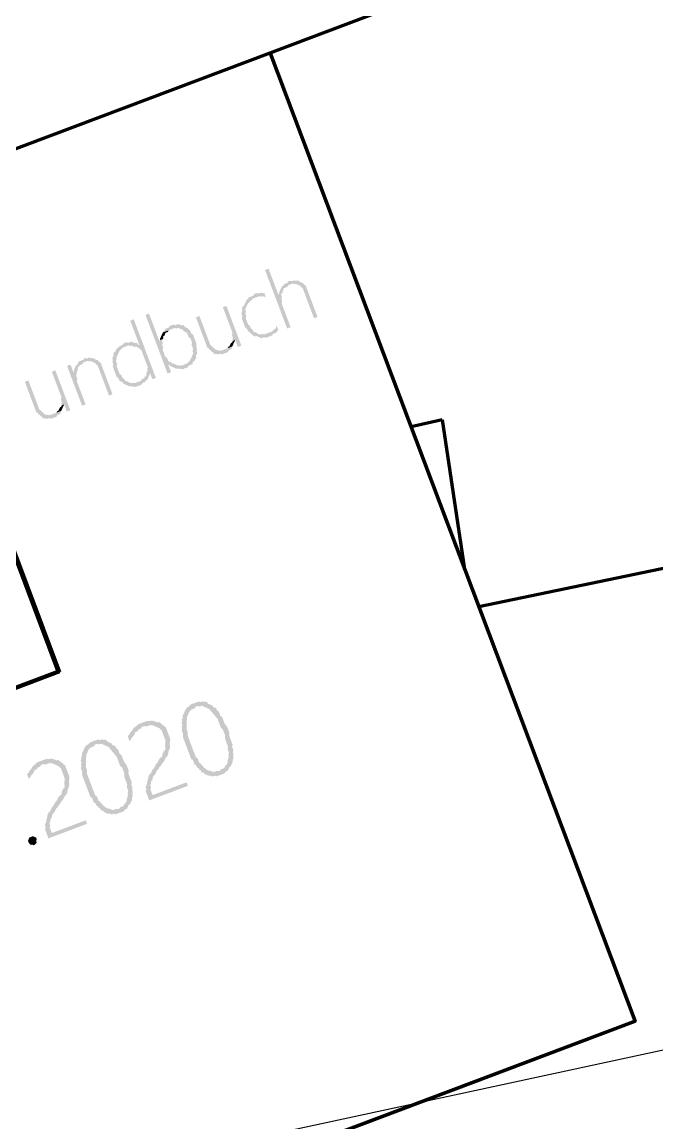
# Model space of a CAD drawing. Header units: metres. Extents: x -47 to 309, y -25 to 105.
# Drawn here: x 150.39 to 155.76, y 80.75 to 90.05 of the extents above; entities that cross this region are included whole.
import ezdxf

# ---------------------------------------------------------------- set-up
doc = ezdxf.new("R2010")
doc.units = ezdxf.units.M
doc.header["$XCLIPFRAME"] = 2
doc.linetypes.add('AUSGEZOGEN', pattern=[0])
doc.layers.add('XR$1$STANDARD_1', color=7, linetype='AUSGEZOGEN', lineweight=25)
picture_1 = doc.add_image_def('image1.png', size_in_pixel=(612, 149))

msp = doc.modelspace()

# ---------------------------------------------------------------- hatches: boundary and pattern name
at = {"layer": 'XR$1$STANDARD_1', "linetype": 'AUSGEZOGEN', "lineweight": 140, "transparency": 33554687}
h = msp.add_hatch(color=7, dxfattribs=at)
h.set_gradient(color2=(0, 0, 0), one_color=1)
h.paths.add_polyline_path([(152.4738, 87.962), (152.4441, 87.9508), (152.6307, 87.4557), (152.6604, 87.4669), (152.5857, 87.6649), (152.5882, 87.6885), (152.5807, 87.7083), (152.5869, 87.7219), (152.5794, 87.7417), (152.5856, 87.7553), (152.5559, 87.7442)], flags=0)
h = msp.add_hatch(color=7, dxfattribs=at)
h.set_gradient(color2=(0, 0, 0), one_color=1)
h.paths.add_polyline_path([(152.6486, 87.8583), (152.6387, 87.8545), (152.6325, 87.8409), (152.6028, 87.8297), (152.5966, 87.8161), (152.5867, 87.8123), (152.5806, 87.7987), (152.5744, 87.7851), (152.5682, 87.7714), (152.5621, 87.7578), (152.5658, 87.7479), (152.5559, 87.7442), (152.5955, 87.7591), (152.5918, 87.769), (152.5979, 87.7826), (152.6041, 87.7963), (152.6338, 87.8075), (152.64, 87.8211), (152.7291, 87.8547), (152.7254, 87.8646), (152.7056, 87.8571), (152.6919, 87.8633), (152.6721, 87.8558)], flags=0)
h = msp.add_hatch(color=7, dxfattribs=at)
h.set_gradient(color2=(0, 0, 0), one_color=1)
h.paths.add_polyline_path([(152.7291, 87.8547), (152.6499, 87.8248), (152.6796, 87.836), (152.6932, 87.8298), (152.7031, 87.8336), (152.7168, 87.8274), (152.7304, 87.8212), (152.744, 87.8151), (152.7478, 87.8052), (152.7614, 87.799), (152.8584, 87.5415), (152.8882, 87.5527), (152.7874, 87.8201), (152.7737, 87.8263), (152.77, 87.8362), (152.7564, 87.8423), (152.7427, 87.8485)], flags=0)
h = msp.add_hatch(color=7, dxfattribs=at)
h.set_gradient(color2=(0, 0, 0), one_color=1)
h.paths.add_polyline_path([(152.2835, 87.6867), (152.2773, 87.6731), (152.2711, 87.6595), (152.265, 87.6458), (152.2551, 87.6421), (152.2489, 87.6284), (152.2526, 87.6185), (152.2502, 87.595), (152.244, 87.5814), (152.2515, 87.5616), (152.249, 87.538), (152.2789, 87.4588), (152.2925, 87.4526), (152.3, 87.4328), (152.3136, 87.4267), (152.3174, 87.4168), (152.331, 87.4106), (152.3347, 87.4007), (152.3484, 87.3945), (152.362, 87.3883), (152.3719, 87.3921), (152.3855, 87.3859), (152.4648, 87.4158), (152.4351, 87.4046), (152.4214, 87.4107), (152.4016, 87.4033), (152.388, 87.4094), (152.3743, 87.4156), (152.3706, 87.4255), (152.3607, 87.4218), (152.3471, 87.428), (152.3396, 87.4478), (152.326, 87.4539), (152.3185, 87.4737), (152.3011, 87.4898), (152.2825, 87.5393), (152.2849, 87.5629), (152.2775, 87.5827), (152.2836, 87.5963), (152.2762, 87.6161), (152.2823, 87.6297), (152.2885, 87.6434), (152.2947, 87.657), (152.3008, 87.6706), (152.3107, 87.6744), (152.3169, 87.688), (152.3268, 87.6917), (152.3429, 87.7091), (152.3627, 87.7166)], flags=0)
h = msp.add_hatch(color=7, dxfattribs=at)
h.set_gradient(color2=(0, 0, 0), one_color=1)
h.paths.add_polyline_path([(152.3614, 87.75), (152.3515, 87.7463), (152.3453, 87.7327), (152.3057, 87.7177), (152.2995, 87.7041), (152.2896, 87.7004), (152.2835, 87.6867), (152.3924, 87.7278), (152.4159, 87.7253), (152.4258, 87.7291), (152.4395, 87.7229), (152.4494, 87.7266), (152.4382, 87.7563), (152.4283, 87.7526), (152.4147, 87.7588), (152.3948, 87.7513), (152.3713, 87.7538)], flags=0)
h = msp.add_hatch(color=7, dxfattribs=at)
h.set_gradient(color2=(0, 0, 0), one_color=1)
h.paths.add_polyline_path([(152.1176, 87.6468), (152.0879, 87.6356), (152.17, 87.4177), (152.1638, 87.4041), (152.1713, 87.3843), (152.1688, 87.3608), (152.1726, 87.3509), (152.1924, 87.3583), (152.2148, 87.2989), (152.2445, 87.3101)], flags=0)
h = msp.add_hatch(color=7, dxfattribs=at)
h.set_gradient(color2=(0, 0, 0), one_color=1)
h.paths.add_polyline_path([(151.3349, 87.5328), (151.3052, 87.5216), (151.3873, 87.3037), (151.3675, 87.2963), (151.3812, 87.2901), (151.3849, 87.2802), (151.3985, 87.274), (151.4545, 87.1255), (151.4483, 87.1118), (151.4521, 87.1019), (151.4459, 87.0883), (151.4694, 87.0859), (151.4918, 87.0264), (151.5216, 87.0376)], flags=0)
h = msp.add_hatch(color=7, dxfattribs=at)
h.set_gradient(color2=(0, 0, 0), one_color=1)
h.paths.add_polyline_path([(151.4637, 87.5813), (151.434, 87.5701), (151.6206, 87.075), (151.6503, 87.0862), (151.6279, 87.1456), (151.6378, 87.1493), (151.6539, 87.1667), (151.6402, 87.1729), (151.6266, 87.179), (151.6154, 87.2087), (151.6018, 87.2149), (151.5794, 87.2743), (151.5818, 87.2979), (151.5743, 87.3177), (151.5805, 87.3313), (151.5731, 87.3511), (151.5792, 87.3647), (151.5495, 87.3535)], flags=0)
h = msp.add_hatch(color=7, dxfattribs=at)
h.set_gradient(color2=(0, 0, 0), one_color=1)
h.paths.add_polyline_path([(151.8898, 87.561), (151.8601, 87.5498), (151.9571, 87.2923), (151.9708, 87.2861), (151.9745, 87.2762), (151.9881, 87.27), (151.9919, 87.2601), (152.0055, 87.254), (152.0092, 87.2441), (152.0229, 87.2379), (152.0328, 87.2416), (152.0464, 87.2355), (152.0662, 87.2429), (152.0798, 87.2368), (152.1294, 87.2554), (152.1355, 87.2691), (152.1553, 87.2765), (152.1615, 87.2902), (152.1677, 87.3038), (152.0984, 87.2777), (152.0687, 87.2665), (152.055, 87.2726), (152.0451, 87.2689), (152.0315, 87.2751), (152.0178, 87.2812), (152.0141, 87.2911), (152.0005, 87.2973), (151.9967, 87.3072), (151.9831, 87.3134), (151.9607, 87.3728)], flags=0)
h = msp.add_hatch(color=7, dxfattribs=at)
h.set_gradient(color2=(0, 0, 0), one_color=1)
h.paths.add_polyline_path([(151.5804, 87.4217), (151.5742, 87.4081), (151.568, 87.3945), (151.5619, 87.3808), (151.5557, 87.3672), (151.5594, 87.3573), (151.5495, 87.3535), (151.5792, 87.3647), (151.5854, 87.3784), (151.5817, 87.3883), (151.5916, 87.392), (151.5977, 87.4056), (151.6039, 87.4193), (151.6237, 87.4267), (151.6299, 87.4404), (151.6596, 87.4516)], flags=0)
h = msp.add_hatch(color=7, dxfattribs=at)
h.set_gradient(color2=(0, 0, 0), one_color=1)
h.paths.add_polyline_path([(151.6484, 87.4813), (151.6385, 87.4776), (151.6323, 87.4639), (151.6026, 87.4527), (151.5964, 87.4391), (151.5865, 87.4354), (151.5804, 87.4217), (151.6794, 87.459), (151.7029, 87.4566), (151.7128, 87.4603), (151.7265, 87.4542), (151.7401, 87.448), (151.7537, 87.4418), (151.7575, 87.4319), (151.7711, 87.4258), (151.7847, 87.4196), (151.7997, 87.38), (151.8133, 87.3738), (151.8282, 87.3342), (151.8221, 87.3206), (151.837, 87.2809), (151.8308, 87.2673), (151.8383, 87.2475), (151.8321, 87.2339), (151.826, 87.2202), (151.8198, 87.2066), (151.8136, 87.193), (151.8074, 87.1793), (151.7975, 87.1756), (151.7914, 87.162), (151.7617, 87.1508), (151.8508, 87.1844), (151.857, 87.198), (151.8631, 87.2116), (151.8594, 87.2215), (151.8656, 87.2352), (151.8717, 87.2488), (151.8643, 87.2686), (151.8704, 87.2822), (151.863, 87.302), (151.8654, 87.3256), (151.8356, 87.4048), (151.8219, 87.411), (151.8107, 87.4407), (151.7971, 87.4469), (151.7934, 87.4568), (151.7797, 87.4629), (151.7661, 87.4691), (151.7624, 87.479), (151.7487, 87.4852), (151.7388, 87.4814), (151.7252, 87.4876), (151.7115, 87.4938), (151.6818, 87.4826), (151.6682, 87.4888)], flags=0)
h = msp.add_hatch(color=7, dxfattribs=at)
h.set_gradient(color2=(0, 0, 0), one_color=1)
h.paths.add_polyline_path([(152.5427, 87.4791), (152.5365, 87.4654), (152.5304, 87.4518), (152.5205, 87.4481), (152.5044, 87.4307), (152.3855, 87.3859), (152.3992, 87.3797), (152.4128, 87.3736), (152.4326, 87.381), (152.4562, 87.3786), (152.476, 87.3861), (152.5057, 87.3972), (152.5118, 87.4109), (152.5416, 87.4221), (152.5477, 87.4357), (152.5576, 87.4395)], flags=0)
h = msp.add_hatch(color=7, dxfattribs=at)
h.set_gradient(color2=(0, 0, 0), one_color=1)
h.paths.add_polyline_path([(151.2523, 87.332), (151.2362, 87.3146), (151.2164, 87.3072), (151.2003, 87.2898), (151.1904, 87.2861), (151.1843, 87.2724), (151.2932, 87.3135), (151.3068, 87.3073), (151.3167, 87.311), (151.3304, 87.3049), (151.344, 87.2987), (151.3539, 87.3024), (151.3675, 87.2963), (151.3873, 87.3037), (151.3836, 87.3136), (151.37, 87.3198), (151.3662, 87.3297), (151.3526, 87.3359), (151.3427, 87.3321), (151.3291, 87.3383), (151.3154, 87.3445), (151.2857, 87.3333), (151.2721, 87.3395)], flags=0)
h = msp.add_hatch(color=7, dxfattribs=at)
h.set_gradient(color2=(0, 0, 0), one_color=1)
h.paths.add_polyline_path([(152.1726, 87.3509), (152.1664, 87.3372), (152.1565, 87.3335), (152.1503, 87.3199), (152.1441, 87.3062), (152.1342, 87.3025), (152.1281, 87.2889), (152.0984, 87.2777), (152.1677, 87.3038), (152.1739, 87.3174), (152.18, 87.3311), (152.1862, 87.3447), (152.1924, 87.3583)], flags=0)
h = msp.add_hatch(color=7, dxfattribs=at)
h.set_gradient(color2=(0, 0, 0), one_color=1)
h.paths.add_polyline_path([(151.1843, 87.2724), (151.1781, 87.2588), (151.1682, 87.2551), (151.162, 87.2414), (151.1657, 87.2315), (151.1596, 87.2179), (151.1534, 87.2043), (151.1571, 87.1943), (151.1547, 87.1708), (151.1622, 87.151), (151.156, 87.1374), (151.1896, 87.0482), (151.2069, 87.0322), (151.2144, 87.0124), (151.228, 87.0062), (151.2417, 87), (151.2454, 86.9901), (151.2591, 86.9839), (151.2727, 86.9778), (151.2863, 86.9716), (151.3, 86.9654), (151.3655, 87.0015), (151.3457, 86.994), (151.3222, 86.9964), (151.3123, 86.9927), (151.2987, 86.9989), (151.285, 87.005), (151.2714, 87.0112), (151.2578, 87.0174), (151.254, 87.0273), (151.2367, 87.0434), (151.2292, 87.0632), (151.2156, 87.0693), (151.1894, 87.1387), (151.1956, 87.1523), (151.1844, 87.182), (151.1906, 87.1956), (151.1868, 87.2055), (151.193, 87.2192), (151.1992, 87.2328), (151.2054, 87.2465), (151.2115, 87.2601), (151.2177, 87.2737), (151.2276, 87.2775), (151.2437, 87.2948), (151.2635, 87.3023)], flags=0)
h = msp.add_hatch(color=7, dxfattribs=at)
h.set_gradient(color2=(0, 0, 0), one_color=1)
h.paths.add_polyline_path([(150.9156, 87.2051), (150.9094, 87.1915), (150.8698, 87.1765), (150.8636, 87.1629), (150.8575, 87.1493), (150.8476, 87.1455), (150.8414, 87.1319), (150.8352, 87.1183), (150.829, 87.1046), (150.8328, 87.0947), (150.8229, 87.091), (150.8563, 87.0923), (150.8625, 87.1059), (150.8588, 87.1158), (150.8649, 87.1295), (150.881, 87.1468), (150.9008, 87.1543), (150.907, 87.1679), (150.9961, 87.2015), (150.9825, 87.2077), (150.9726, 87.2039), (150.9589, 87.2101), (150.9391, 87.2027)], flags=0)
h = msp.add_hatch(color=7, dxfattribs=at)
h.set_gradient(color2=(0, 0, 0), one_color=1)
h.paths.add_polyline_path([(150.9961, 87.2015), (150.9268, 87.1754), (150.9466, 87.1828), (150.9602, 87.1767), (150.9701, 87.1804), (150.9838, 87.1742), (150.9974, 87.1681), (151.011, 87.1619), (151.0148, 87.152), (151.0284, 87.1458), (151.1254, 86.8884), (151.1551, 86.8995), (151.0544, 87.1669), (151.0407, 87.1731), (151.037, 87.183), (151.0234, 87.1892), (151.0097, 87.1953)], flags=0)
h = msp.add_hatch(color=7, dxfattribs=at)
h.set_gradient(color2=(0, 0, 0), one_color=1)
h.paths.add_polyline_path([(151.6539, 87.1667), (151.6378, 87.1493), (151.6415, 87.1394), (151.6552, 87.1332), (151.6688, 87.1271), (151.6824, 87.1209), (151.6961, 87.1147), (151.706, 87.1185), (151.7196, 87.1123), (151.7295, 87.116), (151.7431, 87.1099), (151.7927, 87.1285), (151.7988, 87.1422), (151.8285, 87.1534), (151.8347, 87.167), (151.8409, 87.1806), (151.7617, 87.1508), (151.732, 87.1396), (151.7183, 87.1457), (151.7084, 87.142), (151.6948, 87.1482), (151.6811, 87.1543), (151.6675, 87.1605), (151.6576, 87.1568)], flags=0)
h = msp.add_hatch(color=7, dxfattribs=at)
h.set_gradient(color2=(0, 0, 0), one_color=1)
h.paths.add_polyline_path([(150.6717, 87.1019), (150.642, 87.0907), (150.7241, 86.8728), (150.718, 86.8592), (150.7254, 86.8394), (150.723, 86.8158), (150.7267, 86.8059), (150.7465, 86.8134), (150.7689, 86.754), (150.7986, 86.7652)], flags=0)
h = msp.add_hatch(color=7, dxfattribs=at)
h.set_gradient(color2=(0, 0, 0), one_color=1)
h.paths.add_polyline_path([(150.8005, 87.1504), (150.7708, 87.1392), (150.8977, 86.8025), (150.9274, 86.8137), (150.8527, 87.0118), (150.8589, 87.0254), (150.8477, 87.0551), (150.8539, 87.0687), (150.8501, 87.0786), (150.8563, 87.0923), (150.8229, 87.091)], flags=0)
h = msp.add_hatch(color=7, dxfattribs=at)
h.set_gradient(color2=(0, 0, 0), one_color=1)
h.paths.add_polyline_path([(151.4459, 87.0883), (151.4397, 87.0747), (151.4435, 87.0648), (151.4373, 87.0511), (151.4274, 87.0474), (151.4212, 87.0338), (151.4014, 87.0263), (151.3953, 87.0127), (151.3655, 87.0015), (151.3, 86.9654), (151.3099, 86.9692), (151.3235, 86.963), (151.3334, 86.9667), (151.347, 86.9606), (151.3965, 86.9792), (151.4126, 86.9966), (151.4324, 87.0041), (151.4386, 87.0177), (151.4485, 87.0214), (151.4547, 87.0351), (151.4608, 87.0487), (151.467, 87.0623), (151.4732, 87.076), (151.4694, 87.0859)], flags=0)
h = msp.add_hatch(color=7, dxfattribs=at)
h.set_gradient(color2=(0, 0, 0), one_color=1)
h.paths.add_polyline_path([(150.444, 87.016), (150.4143, 87.0048), (150.5113, 86.7474), (150.5249, 86.7412), (150.5287, 86.7313), (150.5423, 86.7251), (150.546, 86.7152), (150.5597, 86.709), (150.5634, 86.6991), (150.577, 86.693), (150.5869, 86.6967), (150.6006, 86.6905), (150.6204, 86.698), (150.634, 86.6918), (150.6835, 86.7105), (150.6897, 86.7241), (150.7095, 86.7316), (150.7157, 86.7452), (150.7219, 86.7589), (150.6525, 86.7327), (150.6228, 86.7215), (150.6092, 86.7277), (150.5993, 86.724), (150.5857, 86.7301), (150.572, 86.7363), (150.5683, 86.7462), (150.5547, 86.7524), (150.5509, 86.7623), (150.5373, 86.7685), (150.5149, 86.8279)], flags=0)
h = msp.add_hatch(color=7, dxfattribs=at)
h.set_gradient(color2=(0, 0, 0), one_color=1)
h.paths.add_polyline_path([(150.7267, 86.8059), (150.7206, 86.7923), (150.7107, 86.7886), (150.7045, 86.7749), (150.6983, 86.7613), (150.6884, 86.7576), (150.6822, 86.7439), (150.6525, 86.7327), (150.7219, 86.7589), (150.728, 86.7725), (150.7342, 86.7861), (150.7404, 86.7998), (150.7465, 86.8134)], flags=0)
h = msp.add_hatch(color=7, dxfattribs=at)
h.set_gradient(color2=(0, 0, 0), one_color=1)
h.paths.add_polyline_path([(151.8556, 84.2909), (151.816, 84.276), (151.7999, 84.2586), (151.79, 84.2549), (151.7739, 84.2375), (151.7678, 84.2239), (151.8569, 84.2575), (151.8767, 84.2649), (151.8903, 84.2588), (151.9101, 84.2662), (151.9238, 84.26), (151.9374, 84.2539), (151.951, 84.2477), (151.9647, 84.2415), (151.9783, 84.2354), (151.982, 84.2255), (151.9994, 84.2094), (152.0031, 84.1995), (152.0205, 84.1834), (152.0242, 84.1735), (152.0416, 84.1574), (152.0715, 84.0782), (152.0888, 84.0621), (152.1075, 84.0126), (152.1051, 83.9891), (152.1312, 83.9198), (152.1288, 83.8962), (152.14, 83.8665), (152.1338, 83.8529), (152.1375, 83.843), (152.1351, 83.8194), (152.1289, 83.8058), (152.1265, 83.7823), (152.1203, 83.7686), (152.1042, 83.7513), (152.0981, 83.7376), (152.0683, 83.7264), (152.0622, 83.7128), (151.9631, 83.6755), (151.9867, 83.673), (152.0003, 83.6669), (152.0201, 83.6743), (152.0338, 83.6682), (152.1031, 83.6943), (152.1093, 83.7079), (152.1291, 83.7154), (152.1352, 83.729), (152.1414, 83.7427), (152.1575, 83.76), (152.1636, 83.7737), (152.1698, 83.7873), (152.1723, 83.8108), (152.1784, 83.8245), (152.1747, 83.8344), (152.1771, 83.8579), (152.1734, 83.8678), (152.1758, 83.8914), (152.1646, 83.9211), (152.1708, 83.9347), (152.1409, 84.0139), (152.1434, 84.0375), (152.1247, 84.087), (152.1036, 84.1129), (152.0812, 84.1724), (152.0676, 84.1785), (152.0527, 84.2181), (152.039, 84.2243), (152.0316, 84.2441), (152.0179, 84.2503), (152.0043, 84.2565), (152.0006, 84.2664), (151.9869, 84.2725), (151.9733, 84.2787), (151.9597, 84.2849), (151.9559, 84.2948), (151.9423, 84.301), (151.9324, 84.2972), (151.9187, 84.3034), (151.8989, 84.2959), (151.8853, 84.3021), (151.8655, 84.2946)], flags=0)
h = msp.add_hatch(color=7, dxfattribs=at)
h.set_gradient(color2=(0, 0, 0), one_color=1)
h.paths.add_polyline_path([(151.7678, 84.2239), (151.7616, 84.2102), (151.7554, 84.1966), (151.7493, 84.183), (151.7468, 84.1594), (151.7406, 84.1458), (151.7444, 84.1359), (151.7382, 84.1222), (151.7457, 84.1024), (151.7395, 84.0888), (151.7432, 84.0789), (151.7408, 84.0554), (151.752, 84.0257), (151.7496, 84.0021), (151.8205, 83.814), (151.8341, 83.8078), (151.849, 83.7682), (151.8627, 83.762), (151.8701, 83.7422), (151.8838, 83.736), (151.8875, 83.7261), (151.9011, 83.72), (151.9086, 83.7002), (151.9185, 83.7039), (151.9359, 83.6878), (151.9495, 83.6816), (151.9631, 83.6755), (152.0622, 83.7128), (152.0386, 83.7152), (152.0089, 83.704), (151.9953, 83.7102), (151.9817, 83.7164), (151.9581, 83.7188), (151.9408, 83.7349), (151.9271, 83.7411), (151.9234, 83.751), (151.906, 83.767), (151.9023, 83.7769), (151.8886, 83.7831), (151.8737, 83.8227), (151.8601, 83.8289), (151.7892, 84.0171), (151.7916, 84.0406), (151.7804, 84.0703), (151.7828, 84.0938), (151.7791, 84.1037), (151.7853, 84.1174), (151.7816, 84.1273), (151.784, 84.1508), (151.7864, 84.1744), (151.7926, 84.188), (151.7988, 84.2016), (151.8049, 84.2153), (151.821, 84.2326), (151.8507, 84.2438), (151.8569, 84.2575)], flags=0)
h = msp.add_hatch(color=7, dxfattribs=at)
h.set_gradient(color2=(0, 0, 0), one_color=1)
h.paths.add_polyline_path([(151.3221, 84.0559), (151.3061, 84.0385), (151.2999, 84.0249), (151.2838, 84.0075), (151.2987, 83.9679), (151.3148, 83.9853), (151.321, 83.9989), (151.3371, 84.0163), (151.3432, 84.0299), (151.3494, 84.0436), (151.3692, 84.051), (151.3754, 84.0647), (151.3952, 84.0721), (151.4014, 84.0858), (151.4212, 84.0932)], flags=0)
h = msp.add_hatch(color=7, dxfattribs=at)
h.set_gradient(color2=(0, 0, 0), one_color=1)
h.paths.add_polyline_path([(151.4199, 84.1267), (151.3704, 84.108), (151.3543, 84.0906), (151.3444, 84.0869), (151.3283, 84.0695), (151.3221, 84.0559), (151.4212, 84.0932), (151.4447, 84.0908), (151.4744, 84.102), (151.498, 84.0996), (151.5116, 84.0934), (151.5252, 84.0872), (151.5389, 84.081), (151.5525, 84.0749), (151.5699, 84.0588), (151.6035, 83.9697), (151.601, 83.9461), (151.5986, 83.9226), (151.6023, 83.9127), (151.5999, 83.8892), (151.59, 83.8854), (151.5838, 83.8718), (151.5776, 83.8582), (151.5752, 83.8346), (151.5653, 83.8309), (151.5492, 83.8135), (151.543, 83.7999), (151.5369, 83.7862), (151.5208, 83.7689), (151.5146, 83.7552), (151.5085, 83.7416), (151.4924, 83.7242), (151.4862, 83.7106), (151.48, 83.697), (151.464, 83.6796), (151.4578, 83.666), (151.4554, 83.6424), (151.4492, 83.6288), (151.4468, 83.6053), (151.4406, 83.5916), (151.4344, 83.578), (151.4419, 83.5582), (151.4357, 83.5445), (151.4656, 83.4653), (151.7924, 83.5885), (151.7812, 83.6182), (151.494, 83.51), (151.4753, 83.5595), (151.4815, 83.5731), (151.474, 83.5929), (151.4802, 83.6065), (151.4826, 83.6301), (151.4925, 83.6338), (151.495, 83.6574), (151.5011, 83.671), (151.5172, 83.6884), (151.5234, 83.702), (151.5296, 83.7156), (151.5456, 83.733), (151.5518, 83.7466), (151.5679, 83.764), (151.574, 83.7776), (151.5901, 83.795), (151.5963, 83.8086), (151.6025, 83.8223), (151.6185, 83.8396), (151.6247, 83.8533), (151.6271, 83.8768), (151.6333, 83.8904), (151.6395, 83.9041), (151.6419, 83.9276), (151.6382, 83.9375), (151.6406, 83.9611), (151.6431, 83.9846), (151.6057, 84.0836), (151.5921, 84.0898), (151.5884, 84.0997), (151.5747, 84.1059), (151.5574, 84.1219), (151.5437, 84.1281), (151.5338, 84.1244), (151.5202, 84.1306), (151.5066, 84.1367), (151.483, 84.1392), (151.4731, 84.1354), (151.4496, 84.1379), (151.4298, 84.1304)], flags=0)
h = msp.add_hatch(color=7, dxfattribs=at)
h.set_gradient(color2=(0, 0, 0), one_color=1)
h.paths.add_polyline_path([(150.9161, 83.9029), (150.9099, 83.8892), (150.9038, 83.8756), (150.8976, 83.862), (150.8952, 83.8384), (150.889, 83.8248), (150.8927, 83.8149), (150.8866, 83.8013), (150.894, 83.7815), (150.8879, 83.7678), (150.8916, 83.7579), (150.8891, 83.7344), (150.9003, 83.7047), (150.8979, 83.6811), (150.9688, 83.493), (150.9825, 83.4868), (150.9974, 83.4472), (151.011, 83.441), (151.0185, 83.4212), (151.0321, 83.4151), (151.0359, 83.4051), (151.0495, 83.399), (151.057, 83.3792), (151.0669, 83.3829), (151.0842, 83.3668), (151.0979, 83.3607), (151.1115, 83.3545), (151.2105, 83.3918), (151.187, 83.3943), (151.1573, 83.3831), (151.1436, 83.3892), (151.13, 83.3954), (151.1065, 83.3978), (151.0891, 83.4139), (151.0755, 83.4201), (151.0717, 83.43), (151.0544, 83.4461), (151.0506, 83.456), (151.037, 83.4621), (151.0221, 83.5017), (151.0084, 83.5079), (150.9375, 83.6961), (150.94, 83.7196), (150.9288, 83.7493), (150.9312, 83.7728), (150.9275, 83.7828), (150.9336, 83.7964), (150.9299, 83.8063), (150.9323, 83.8298), (150.9348, 83.8534), (150.941, 83.867), (150.9471, 83.8806), (150.9533, 83.8943), (150.9694, 83.9116), (150.9991, 83.9228), (151.0052, 83.9365)], flags=0)
h = msp.add_hatch(color=7, dxfattribs=at)
h.set_gradient(color2=(0, 0, 0), one_color=1)
h.paths.add_polyline_path([(151.0039, 83.9699), (150.9643, 83.955), (150.9483, 83.9376), (150.9384, 83.9339), (150.9223, 83.9165), (150.9161, 83.9029), (151.0052, 83.9365), (151.025, 83.9439), (151.0387, 83.9378), (151.0585, 83.9452), (151.0721, 83.9391), (151.0858, 83.9329), (151.0994, 83.9267), (151.113, 83.9206), (151.1267, 83.9144), (151.1304, 83.9045), (151.1478, 83.8884), (151.1515, 83.8785), (151.1689, 83.8624), (151.1726, 83.8525), (151.19, 83.8365), (151.2198, 83.7572), (151.2372, 83.7412), (151.2559, 83.6916), (151.2534, 83.6681), (151.2795, 83.5988), (151.2771, 83.5752), (151.2883, 83.5455), (151.2821, 83.5319), (151.2859, 83.522), (151.2834, 83.4985), (151.2773, 83.4848), (151.2748, 83.4613), (151.2686, 83.4476), (151.2526, 83.4303), (151.2464, 83.4166), (151.2167, 83.4054), (151.2105, 83.3918), (151.1115, 83.3545), (151.135, 83.3521), (151.1487, 83.3459), (151.1685, 83.3533), (151.1821, 83.3472), (151.2514, 83.3733), (151.2576, 83.3869), (151.2774, 83.3944), (151.2836, 83.408), (151.2897, 83.4217), (151.3058, 83.439), (151.312, 83.4527), (151.3182, 83.4663), (151.3206, 83.4898), (151.3268, 83.5035), (151.323, 83.5134), (151.3255, 83.5369), (151.3217, 83.5468), (151.3242, 83.5704), (151.313, 83.6001), (151.3192, 83.6137), (151.2893, 83.6929), (151.2917, 83.7165), (151.2731, 83.766), (151.252, 83.792), (151.2296, 83.8514), (151.2159, 83.8576), (151.201, 83.8972), (151.1874, 83.9033), (151.1799, 83.9231), (151.1663, 83.9293), (151.1526, 83.9355), (151.1489, 83.9454), (151.1353, 83.9516), (151.1216, 83.9577), (151.108, 83.9639), (151.1043, 83.9738), (151.0906, 83.98), (151.0807, 83.9762), (151.0671, 83.9824), (151.0473, 83.9749), (151.0337, 83.9811), (151.0139, 83.9736)], flags=0)
h = msp.add_hatch(color=7, dxfattribs=at)
h.set_gradient(color2=(0, 0, 0), one_color=1)
h.paths.add_polyline_path([(150.5682, 83.8057), (150.5187, 83.787), (150.5026, 83.7697), (150.4927, 83.7659), (150.4767, 83.7486), (150.4705, 83.7349), (150.5695, 83.7722), (150.5931, 83.7698), (150.6228, 83.781), (150.6463, 83.7786), (150.6599, 83.7724), (150.6736, 83.7662), (150.6872, 83.7601), (150.7008, 83.7539), (150.7182, 83.7378), (150.7518, 83.6487), (150.7494, 83.6251), (150.7469, 83.6016), (150.7507, 83.5917), (150.7482, 83.5682), (150.7383, 83.5644), (150.7321, 83.5508), (150.726, 83.5372), (150.7235, 83.5136), (150.7136, 83.5099), (150.6976, 83.4925), (150.6914, 83.4789), (150.6852, 83.4653), (150.6691, 83.4479), (150.663, 83.4343), (150.6568, 83.4206), (150.6407, 83.4033), (150.6346, 83.3896), (150.6284, 83.376), (150.6123, 83.3586), (150.6061, 83.345), (150.6037, 83.3214), (150.5975, 83.3078), (150.5951, 83.2843), (150.5889, 83.2706), (150.5828, 83.257), (150.5902, 83.2372), (150.5841, 83.2236), (150.6139, 83.1443), (150.9407, 83.2675), (150.9295, 83.2972), (150.6423, 83.189), (150.6237, 83.2385), (150.6298, 83.2521), (150.6224, 83.2719), (150.6285, 83.2856), (150.631, 83.3091), (150.6409, 83.3128), (150.6433, 83.3364), (150.6495, 83.35), (150.6656, 83.3674), (150.6717, 83.381), (150.6779, 83.3946), (150.694, 83.412), (150.7001, 83.4256), (150.7162, 83.443), (150.7224, 83.4566), (150.7385, 83.474), (150.7446, 83.4877), (150.7508, 83.5013), (150.7669, 83.5187), (150.7731, 83.5323), (150.7755, 83.5558), (150.7817, 83.5695), (150.7878, 83.5831), (150.7903, 83.6066), (150.7865, 83.6165), (150.789, 83.6401), (150.7914, 83.6636), (150.7541, 83.7626), (150.7405, 83.7688), (150.7367, 83.7787), (150.7231, 83.7849), (150.7057, 83.801), (150.6921, 83.8071), (150.6822, 83.8034), (150.6685, 83.8096), (150.6549, 83.8157), (150.6314, 83.8182), (150.6215, 83.8144), (150.5979, 83.8169), (150.5781, 83.8094)], flags=0)
h = msp.add_hatch(color=7, dxfattribs=at)
h.set_gradient(color2=(0, 0, 0), one_color=1)
h.paths.add_polyline_path([(150.4705, 83.7349), (150.4544, 83.7176), (150.4482, 83.7039), (150.4322, 83.6866), (150.4471, 83.6469), (150.4632, 83.6643), (150.4693, 83.6779), (150.4854, 83.6953), (150.4916, 83.7089), (150.4978, 83.7226), (150.5176, 83.73), (150.5237, 83.7437), (150.5435, 83.7511), (150.5497, 83.7648), (150.5695, 83.7722)], flags=0)
h = msp.add_hatch(color=7, dxfattribs=at)
h.set_gradient(color2=(0, 0, 0), one_color=1)
h.paths.add_polyline_path([(150.4889, 83.0859), (150.4753, 83.0921), (150.4654, 83.0883), (150.448, 83.1044), (150.4405, 83.1242), (150.4467, 83.1379), (150.4529, 83.1515), (150.4826, 83.1627), (150.4962, 83.1565), (150.5099, 83.1504), (150.5136, 83.1404), (150.5112, 83.1169), (150.5149, 83.107), (150.4988, 83.0896)], flags=0)

# ---------------------------------------------------------------- linework, layer by layer
at = {"layer": 'XR$1$STANDARD_1', "color": 7, "linetype": 'AUSGEZOGEN', "lineweight": 140, "transparency": 33554687}
for p, q in [((153.94, 86.6825), (153.6788, 86.6251)), ((153.94, 86.6825), (154.1269, 85.4364)), ((157.9966, 85.8816), (154.2526, 85.1028))]:
    msp.add_line(p, q, dxfattribs=at)
at = {"layer": 'XR$1$STANDARD_1', "color": 7, "linetype": 'AUSGEZOGEN', "lineweight": -3, "transparency": 33554687}
msp.add_line((177.048, 85.9257), (124.629, 74.64), dxfattribs=at)
at = {"layer": 'XR$1$STANDARD_1', "color": 7, "linetype": 'AUSGEZOGEN', "lineweight": 200, "transparency": 33554687}
msp.add_lwpolyline([(109.9508, 64.403), (155.5735, 81.5981), (152.4868, 89.7878), (172.7284, 97.4168), (208.4809, 2.5569), (142.6167, -22.2672), (109.9508, 64.403)], close=True, dxfattribs=at)
at = {"layer": 'XR$1$STANDARD_1', "color": 7, "linetype": 'AUSGEZOGEN', "lineweight": 35, "transparency": 33554687}
msp.add_lwpolyline([(109.9508, 64.403), (155.5735, 81.5981), (152.4868, 89.7878), (106.8641, 72.5927), (109.9508, 64.403)], close=True, dxfattribs=at)
at = {"layer": 'XR$1$STANDARD_1', "color": 7, "linetype": 'AUSGEZOGEN', "lineweight": 140, "transparency": 33554687}
for points in [[(106.8641, 72.5927), (152.4868, 89.7878), (155.5735, 81.5981), (109.9508, 64.403), (106.8641, 72.5927)], [(144.6426, 82.2735), (144.0902, 83.7392), (150.1409, 86.0197), (150.6933, 84.554), (144.6426, 82.2735)]]:
    msp.add_lwpolyline(points, close=True, dxfattribs=at)

# ---------------------------------------------------------------- pictures from other files: only their frames are drawn
at = {"layer": 'XR$1$STANDARD_1', "color": 7, "linetype": 'AUSGEZOGEN', "lineweight": 200, "transparency": 33554687}
image = msp.add_image(picture_1, insert=(144.6465, 82.268), size_in_units=(2.5908, 0.6308), rotation=20.65, dxfattribs=at)
image.set_boundary_path([(-0.5, 148.5), (-0.51, -224), (1529.49, -224.036), (1529.5, 148.464), (-0.5, 148.5)])

doc.saveas('drawing.dxf')
